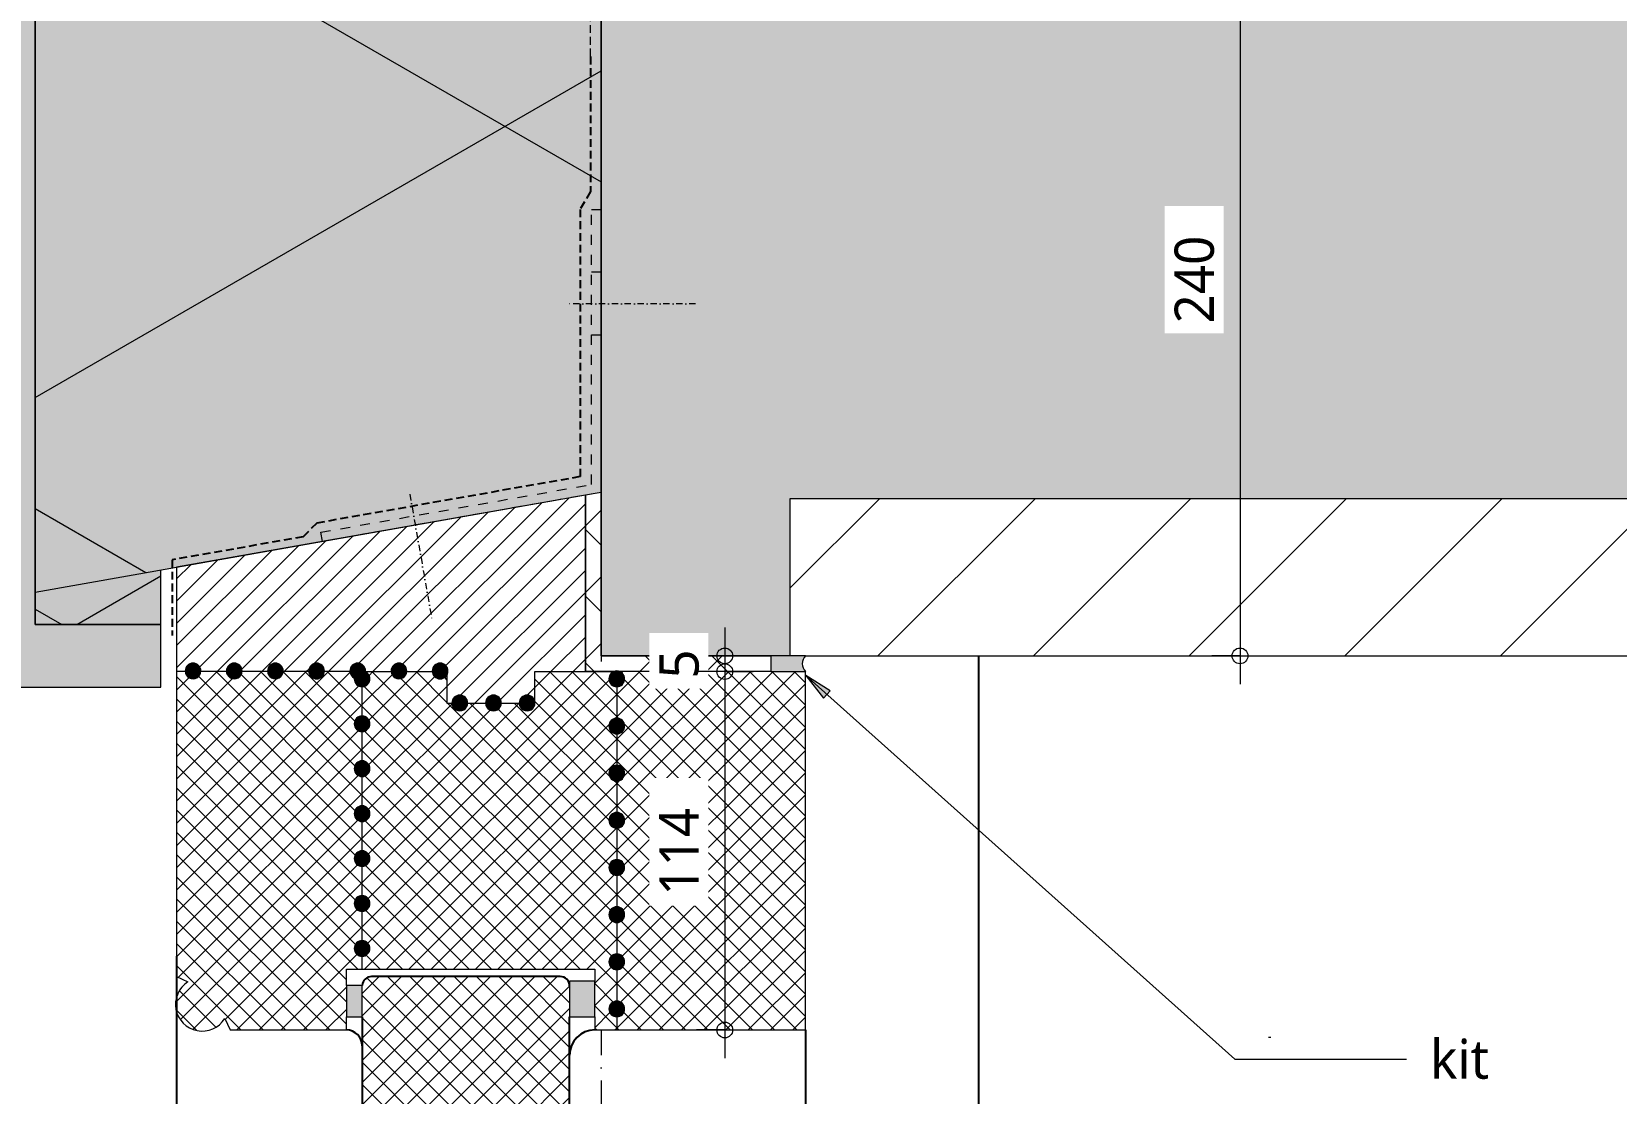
# Model space of a CAD drawing. Header units: millimetres. Extents: x -435 to 27166, y -19117 to 26500.
# Drawn here: x 7228 to 7732, y -7838 to -7500 of the extents above; entities that cross this region are included whole.
import ezdxf

# ---------------------------------------------------------------- set-up
doc = ezdxf.new("R2010")
doc.units = ezdxf.units.MM
for name, pattern in [('Dash', [6.35, 3.175, -3.175]), ('MV_hidden', [3.75, 2.5, -1.25]), ('MV_stramien', [16, 8, -4, 0, -4]), ('Streep-stip _ detail', [4, 2, -1, 0, -1])]:
    doc.linetypes.add(name, pattern=pattern)
for name, color, linetype, lineweight in [('A-ANNO-DIMS', 211, 'Continuous', 13), ('A-ANNO-DIMS-5', 211, 'Continuous', 13), ('A-DETL', 90, 'Continuous', 13), ('A-DETL-GENF', 92, 'Continuous', 18), ('G-ANNO-TEXT', 231, 'Continuous', 13)]:
    doc.layers.add(name, color=color, linetype=linetype, lineweight=lineweight)
doc.styles.add('Segoe UI_3', font='segoeui.ttf', dxfattribs={"height": 12.5})
doc.dimstyles.new('2_5_mm_5', dxfattribs={"dimscale": 304.8, "dimtxt": 13.092049, "dimasz": 0.016404, "dimexe": 0.029528, "dimexo": 0.0625, "dimgap": 0.014764, "dimtad": 1, "dimdec": 0, "dimzin": 0, "dimdsep": 46, "dimtxsty": 'Segoe UI_3', "dimblk1": 'DOTBLANK', "dimblk2": 'DOTBLANK', "dimsah": 1, "dimcen": 0.09, "dimdle": 0.029528, "dimazin": 0, "dimtfac": 1, "dimtdec": 4, "dimtix": 1, "dimtmove": 0, "dimatfit": 3, "dimfxl": 0.029528, "dimfxlon": 1, "dimtvp": 1, "dimtfill": 1, "dimtolj": 1, "dimtzin": 0, "dimarcsym": 2})
pattern_1 = [(45, (0, 0), (-3.535534, 3.535534), []), (135, (0, 0), (-3.535534, -3.535534), [])]

# ---------------------------------------------------------------- blocks, each defined once
blk = doc.blocks.new('42 isolatie - Type 1-3768978-Details Appartement')
at = {"layer": 'A-DETL-GENF'}
blk.add_hatch(color=256, dxfattribs=at).paths.add_polyline_path([(0.28, -0.8), (0.28, -40.8), (17.64, -40.8), (10.58, -0.8), (0.28, -0.8)])
at = {"layer": 'A-DETL-GENF', "lineweight": 13}
h = blk.add_hatch(dxfattribs=at)
h.set_pattern_fill('FP_162', color=256, style=0, pattern_type=2)
h.set_pattern_definition([(300, (0, 0), (-34.64, -20), []), (240, (0, 0), (-34.64, 20), [])])
h.paths.add_polyline_path([(0.28, -0.8), (0.28, -40.8), (17.64, -40.8), (10.58, -0.8), (0.28, -0.8)])
at = {"layer": 'A-DETL-GENF'}
for p, q in [((10.58, -0.8), (0.28, -0.8)), ((0.28, -0.8), (0.28, -40.8)), ((10.58, -0.8), (0.28, -0.8)), ((0.28, -40.8), (17.64, -40.8)), ((0.28, -40.8), (17.64, -40.8))]:
    blk.add_line(p, q, dxfattribs=at)
blk = doc.blocks.new('42 isolatie - Type 1-3768602-Details Appartement')
at = {"layer": 'A-DETL-GENF'}
blk.add_hatch(color=256, dxfattribs=at).paths.add_polyline_path([(-31.46, 180.8), (0.28, 0.8), (566.23, 0.8), (566.23, 180.8), (-9.12, 180.8)])
at = {"layer": 'A-DETL-GENF', "lineweight": 13}
h = blk.add_hatch(dxfattribs=at)
h.set_pattern_fill('FP_43', color=256, style=0, pattern_type=2)
h.set_pattern_definition([(60, (-2126.39, 181.76), (-155.885, 90), []), (120, (-2126.39, 181.76), (-155.885, -90), [])])
h.paths.add_polyline_path([(-31.46, 180.8), (0.28, 0.8), (566.23, 0.8), (566.23, 180.8), (-9.12, 180.8)])
at = {"layer": 'A-DETL-GENF'}
for p, q in [((566.23, 180.8), (-31.46, 180.8)), ((-31.46, 180.8), (-23.53, 135.8)), ((-31.46, 180.8), (-23.53, 135.8)), ((-23.53, 135.8), (-0.6, 5.8)), ((-0.6, 5.8), (0.28, 0.8)), ((-0.6, 5.8), (0.28, 0.8)), ((0.28, 0.8), (188.23, 0.8))]:
    blk.add_line(p, q, dxfattribs=at)
blk = doc.blocks.new('30_L-anker schuin - 90x90-4466865-Details Appartement')
at = {"layer": 'A-DETL-GENF', "linetype": 'Streep-stip _ detail', "lineweight": 13}
for p, q in [((60.82, 0.57), (53.88, 39.96)), ((-30, -60), (10, -60))]:
    blk.add_line(p, q, dxfattribs=at)
at = {"layer": 'A-DETL-GENF', "linetype": 'Dash'}
for p, q in [((0, 0), (88.63, 15.63)), ((88.63, 15.63), (89.15, 12.67)), ((89.15, 12.67), (3, -2.52)), ((0, -90), (0, 0)), ((3, -2.52), (3, -90)), ((3, -90), (0, -90))]:
    blk.add_line(p, q, dxfattribs=at)
at = {"layer": 'A-DETL-GENF'}
for p, q in [((0, -50), (3, -50)), ((0, -70), (3, -70))]:
    blk.add_line(p, q, dxfattribs=at)
blk = doc.blocks.new('Repeating Detail - 00 g lijmbolletje s e-V140-Details Appartement')
at = {"layer": 'A-DETL-GENF'}
for points in [[(-78.58, 2.5), (-79.22, 2.41), (-79.83, 2.17), (-80.45, 1.63), (-80.74, 1.25), (-80.99, 0.65), (-81.08, 0), (-80.99, -0.65), (-80.74, -1.25), (-80.34, -1.77), (-79.83, -2.17), (-79.22, -2.41), (-78.58, -2.5), (-77.93, -2.41), (-77.33, -2.17), (-76.81, -1.77), (-76.41, -1.25), (-76.16, -0.65), (-76.08, 0), (-76.16, 0.65), (-76.41, 1.25), (-76.81, 1.77), (-77.33, 2.17), (-77.93, 2.41)], [(-65.48, 2.5), (-66.13, 2.41), (-66.73, 2.17), (-67.35, 1.63), (-67.65, 1.25), (-67.89, 0.65), (-67.98, 0), (-67.89, -0.65), (-67.65, -1.25), (-67.25, -1.77), (-66.73, -2.17), (-66.13, -2.41), (-65.48, -2.5), (-64.83, -2.41), (-64.23, -2.17), (-63.71, -1.77), (-63.31, -1.25), (-63.07, -0.65), (-62.98, 0), (-63.07, 0.65), (-63.31, 1.25), (-63.71, 1.77), (-64.23, 2.17), (-64.83, 2.41)], [(-51.3, 2.23), (-51.35, 1.85), (-51.6, 1.25), (-52, 0.73), (-52.51, 0.33), (-53.12, 0.09), (-53.76, 0), (-54.41, 0.09), (-54.86, 0.21), (-54.88, 0), (-54.8, -0.65), (-54.55, -1.25), (-54.15, -1.77), (-53.63, -2.17), (-53.03, -2.41), (-52.38, -2.5), (-51.74, -2.41), (-51.13, -2.17), (-50.62, -1.77), (-50.22, -1.25), (-49.97, -0.65), (-49.88, 0), (-49.97, 0.65), (-50.22, 1.25), (-50.62, 1.77), (-51.26, 2.22)], [(-39.29, 2.5), (-39.94, 2.41), (-40.54, 2.17), (-41.16, 1.63), (-41.45, 1.25), (-41.7, 0.65), (-41.79, 0), (-41.7, -0.65), (-41.45, -1.25), (-41.06, -1.77), (-40.54, -2.17), (-39.94, -2.41), (-39.29, -2.5), (-38.64, -2.41), (-38.04, -2.17), (-37.52, -1.77), (-37.12, -1.25), (-36.87, -0.65), (-36.79, 0), (-36.87, 0.65), (-37.12, 1.25), (-37.52, 1.77), (-38.13, 2.2), (-38.64, 2.41)], [(-26.19, 2.5), (-26.84, 2.41), (-27.44, 2.17), (-27.96, 1.77), (-28.36, 1.25), (-28.61, 0.65), (-28.69, 0), (-28.61, -0.65), (-28.36, -1.25), (-27.96, -1.77), (-27.44, -2.17), (-26.84, -2.41), (-26.19, -2.5), (-25.54, -2.41), (-24.94, -2.17), (-24.42, -1.77), (-24.03, -1.25), (-23.78, -0.65), (-23.69, 0), (-23.78, 0.65), (-24.03, 1.25), (-24.42, 1.77), (-24.94, 2.17), (-25.54, 2.41)], [(-13.1, 2.5), (-13.74, 2.41), (-14.35, 2.17), (-14.86, 1.77), (-15.26, 1.25), (-15.51, 0.65), (-15.6, 0), (-15.51, -0.65), (-15.26, -1.25), (-14.86, -1.77), (-14.35, -2.17), (-13.74, -2.41), (-13.1, -2.5), (-12.45, -2.41), (-11.85, -2.17), (-11.33, -1.77), (-10.93, -1.25), (-10.68, -0.65), (-10.6, 0), (-10.68, 0.65), (-10.93, 1.25), (-11.33, 1.77), (-11.85, 2.17), (-12.45, 2.41)], [(0, 2.5), (-0.65, 2.41), (-1.25, 2.17), (-1.77, 1.77), (-2.17, 1.25), (-2.41, 0.65), (-2.5, 0), (-2.41, -0.65), (-2.17, -1.25), (-1.77, -1.77), (-1.25, -2.17), (-0.65, -2.41), (0, -2.5), (0.65, -2.41), (1.25, -2.17), (1.77, -1.77), (2.17, -1.25), (2.41, -0.65), (2.5, 0), (2.41, 0.65), (2.17, 1.25), (1.77, 1.77), (1.25, 2.17), (0.65, 2.41)]]:
    blk.add_hatch(color=256, dxfattribs=at).paths.add_polyline_path(points)
for centre, start, end in [((-78.58, 0), 0, 180), ((-78.58, 0), 180, 360), ((-65.48, 0), 360, 180), ((-65.48, 0), 180, 360), ((-52.38, 0), 173.8284, 180), ((-52.38, 0), 180, 360), ((-52.38, 0), 0, 64.1271), ((-39.29, 0), 0, 180), ((-39.29, 0), 180, 360), ((-26.19, 0), 360, 180), ((-26.19, 0), 180, 360), ((-13.1, 0), 360, 180), ((-13.1, 0), 180, 360), ((0, 0), 360, 180), ((0, 0), 180, 360)]:
    blk.add_arc(centre, 2.5, start, end, dxfattribs=at)
blk = doc.blocks.new('Repeating Detail - 00 g lijmbolletje s e-V141-Details Appartement')
at = {"layer": 'A-DETL-GENF'}
for points in [[(-88.25, 0), (-88.16, -0.65), (-87.92, -1.25), (-87.52, -1.77), (-87, -2.17), (-86.4, -2.41), (-85.75, -2.5), (-85.1, -2.41), (-84.5, -2.17), (-83.98, -1.77), (-83.59, -1.25), (-83.34, -0.65), (-83.25, 0), (-83.34, 0.65), (-83.59, 1.25), (-83.98, 1.77), (-84.5, 2.17), (-85.1, 2.41), (-85.75, 2.5), (-86.4, 2.41), (-87, 2.17), (-87.52, 1.77), (-87.92, 1.25), (-88.16, 0.65)], [(-73.96, 0), (-73.87, -0.65), (-73.62, -1.25), (-73.23, -1.77), (-72.71, -2.17), (-72.11, -2.41), (-71.46, -2.5), (-70.81, -2.41), (-70.21, -2.17), (-69.69, -1.77), (-69.29, -1.25), (-69.04, -0.65), (-68.96, 0), (-69.04, 0.65), (-69.29, 1.25), (-69.69, 1.77), (-70.21, 2.17), (-70.81, 2.41), (-71.46, 2.5), (-72.11, 2.41), (-72.71, 2.17), (-73.23, 1.77), (-73.62, 1.25), (-73.87, 0.65)], [(-59.67, 0), (-59.58, -0.65), (-59.33, -1.25), (-58.93, -1.77), (-58.42, -2.17), (-57.81, -2.41), (-57.17, -2.5), (-56.52, -2.41), (-55.92, -2.17), (-55.4, -1.77), (-55, -1.25), (-54.75, -0.65), (-54.67, 0), (-54.75, 0.65), (-55, 1.25), (-55.4, 1.77), (-55.92, 2.17), (-56.52, 2.41), (-57.17, 2.5), (-57.81, 2.41), (-58.42, 2.17), (-58.93, 1.77), (-59.33, 1.25), (-59.58, 0.65)], [(-45.38, 0), (-45.29, -0.65), (-45.04, -1.25), (-44.64, -1.77), (-44.13, -2.17), (-43.52, -2.41), (-42.88, -2.5), (-42.23, -2.41), (-41.63, -2.17), (-41.11, -1.77), (-40.71, -1.25), (-40.46, -0.65), (-40.38, 0), (-40.46, 0.65), (-40.71, 1.25), (-41.11, 1.77), (-41.63, 2.17), (-42.23, 2.41), (-42.88, 2.5), (-43.52, 2.41), (-44.13, 2.17), (-44.64, 1.77), (-45.04, 1.25), (-45.29, 0.65)], [(-31.08, 0), (-31, -0.65), (-30.75, -1.25), (-30.35, -1.77), (-29.83, -2.17), (-29.23, -2.41), (-28.58, -2.5), (-27.94, -2.41), (-27.33, -2.17), (-26.82, -1.77), (-26.42, -1.25), (-26.17, -0.65), (-26.08, 0), (-26.17, 0.65), (-26.42, 1.25), (-26.82, 1.77), (-27.33, 2.17), (-27.94, 2.41), (-28.58, 2.5), (-29.23, 2.41), (-29.83, 2.17), (-30.35, 1.77), (-30.75, 1.25), (-31, 0.65)], [(-16.79, 0), (-16.71, -0.65), (-16.46, -1.25), (-16.06, -1.77), (-15.54, -2.17), (-14.94, -2.41), (-14.29, -2.5), (-13.64, -2.41), (-13.04, -2.17), (-12.52, -1.77), (-12.13, -1.25), (-11.88, -0.65), (-11.79, 0), (-11.88, 0.65), (-12.13, 1.25), (-12.52, 1.77), (-13.04, 2.17), (-13.64, 2.41), (-14.29, 2.5), (-14.94, 2.41), (-15.54, 2.17), (-16.06, 1.77), (-16.46, 1.25), (-16.71, 0.65)], [(-2.5, 0), (-2.41, -0.65), (-2.17, -1.25), (-1.77, -1.77), (-1.25, -2.17), (-0.65, -2.41), (0, -2.5), (0.65, -2.41), (1.25, -2.17), (1.77, -1.77), (2.17, -1.25), (2.41, -0.65), (2.5, 0), (2.41, 0.65), (2.17, 1.25), (1.77, 1.77), (1.25, 2.17), (0.65, 2.41), (0, 2.5), (-0.65, 2.41), (-1.25, 2.17), (-1.77, 1.77), (-2.17, 1.25), (-2.41, 0.65)]]:
    blk.add_hatch(color=256, dxfattribs=at).paths.add_polyline_path(points)
for centre, start, end in [((-85.75, 0), 0, 180), ((-85.75, 0), 180, 360), ((-71.46, 0), 0, 180), ((-71.46, 0), 180, 360), ((-57.17, 0), 0, 180), ((-57.17, 0), 180, 360), ((-42.88, 0), 0, 180), ((-42.88, 0), 180, 360), ((-28.58, 0), 360, 180), ((-28.58, 0), 180, 360), ((-14.29, 0), 360, 180), ((-14.29, 0), 180, 360), ((0, 0), 360, 180), ((0, 0), 180, 360)]:
    blk.add_arc(centre, 2.5, start, end, dxfattribs=at)
blk = doc.blocks.new('Repeating Detail - 00 g lijmbolletje s e-V142-Details Appartement')
at = {"layer": 'A-DETL-GENF'}
for points in [[(-107.5, 0), (-107.41, -0.65), (-107.17, -1.25), (-106.77, -1.77), (-106.25, -2.17), (-105.65, -2.41), (-105, -2.5), (-104.35, -2.41), (-103.75, -2.17), (-103.23, -1.77), (-102.83, -1.25), (-102.59, -0.65), (-102.5, 0), (-102.59, 0.65), (-102.83, 1.25), (-103.23, 1.77), (-103.75, 2.17), (-104.35, 2.41), (-105, 2.5), (-105.65, 2.41), (-106.25, 2.17), (-106.77, 1.77), (-107.17, 1.25), (-107.41, 0.65)], [(-92.5, 0), (-92.41, -0.65), (-92.17, -1.25), (-91.77, -1.77), (-91.25, -2.17), (-90.65, -2.41), (-90, -2.5), (-89.35, -2.41), (-88.75, -2.17), (-88.23, -1.77), (-87.83, -1.25), (-87.59, -0.65), (-87.5, 0), (-87.59, 0.65), (-87.83, 1.25), (-88.23, 1.77), (-88.75, 2.17), (-89.35, 2.41), (-90, 2.5), (-90.65, 2.41), (-91.25, 2.17), (-91.77, 1.77), (-92.17, 1.25), (-92.41, 0.65)], [(-77.5, 0), (-77.41, -0.65), (-77.17, -1.25), (-76.77, -1.77), (-76.25, -2.17), (-75.65, -2.41), (-75, -2.5), (-74.35, -2.41), (-73.75, -2.17), (-73.23, -1.77), (-72.83, -1.25), (-72.59, -0.65), (-72.5, 0), (-72.59, 0.65), (-72.83, 1.25), (-73.23, 1.77), (-73.75, 2.17), (-74.35, 2.41), (-75, 2.5), (-75.65, 2.41), (-76.25, 2.17), (-76.77, 1.77), (-77.17, 1.25), (-77.41, 0.65)], [(-62.5, 0), (-62.41, -0.65), (-62.17, -1.25), (-61.77, -1.77), (-61.25, -2.17), (-60.65, -2.41), (-60, -2.5), (-59.35, -2.41), (-58.75, -2.17), (-58.23, -1.77), (-57.83, -1.25), (-57.59, -0.65), (-57.5, 0), (-57.59, 0.65), (-57.83, 1.25), (-58.23, 1.77), (-58.75, 2.17), (-59.35, 2.41), (-60, 2.5), (-60.65, 2.41), (-61.25, 2.17), (-61.77, 1.77), (-62.17, 1.25), (-62.41, 0.65)], [(-47.5, 0), (-47.41, -0.65), (-47.17, -1.25), (-46.77, -1.77), (-46.25, -2.17), (-45.65, -2.41), (-45, -2.5), (-44.35, -2.41), (-43.75, -2.17), (-43.23, -1.77), (-42.83, -1.25), (-42.59, -0.65), (-42.5, 0), (-42.59, 0.65), (-42.83, 1.25), (-43.23, 1.77), (-43.75, 2.17), (-44.35, 2.41), (-45, 2.5), (-45.65, 2.41), (-46.25, 2.17), (-46.77, 1.77), (-47.17, 1.25), (-47.41, 0.65)], [(-32.5, 0), (-32.41, -0.65), (-32.17, -1.25), (-31.77, -1.77), (-31.25, -2.17), (-30.65, -2.41), (-30, -2.5), (-29.35, -2.41), (-28.75, -2.17), (-28.23, -1.77), (-27.83, -1.25), (-27.59, -0.65), (-27.5, 0), (-27.59, 0.65), (-27.83, 1.25), (-28.23, 1.77), (-28.75, 2.17), (-29.35, 2.41), (-30, 2.5), (-30.65, 2.41), (-31.25, 2.17), (-31.77, 1.77), (-32.17, 1.25), (-32.41, 0.65)], [(-17.5, 0), (-17.41, -0.65), (-17.17, -1.25), (-16.77, -1.77), (-16.25, -2.17), (-15.65, -2.41), (-15, -2.5), (-14.35, -2.41), (-13.75, -2.17), (-13.23, -1.77), (-12.83, -1.25), (-12.59, -0.65), (-12.5, 0), (-12.59, 0.65), (-12.83, 1.25), (-13.23, 1.77), (-13.75, 2.17), (-14.35, 2.41), (-15, 2.5), (-15.65, 2.41), (-16.25, 2.17), (-16.77, 1.77), (-17.17, 1.25), (-17.41, 0.65)], [(-2.5, 0), (-2.41, -0.65), (-2.17, -1.25), (-1.77, -1.77), (-1.25, -2.17), (-0.65, -2.41), (0, -2.5), (0.65, -2.41), (1.25, -2.17), (1.77, -1.77), (2.17, -1.25), (2.41, -0.65), (2.5, 0), (2.41, 0.65), (2.17, 1.25), (1.77, 1.77), (1.25, 2.17), (0.65, 2.41), (0, 2.5), (-0.65, 2.41), (-1.25, 2.17), (-1.77, 1.77), (-2.17, 1.25), (-2.41, 0.65)]]:
    blk.add_hatch(color=256, dxfattribs=at).paths.add_polyline_path(points)
for centre, start, end in [((-105, 0), 0, 180), ((-105, 0), 180, 360), ((-90, 0), 0, 180), ((-90, 0), 180, 360), ((-75, 0), 0, 180), ((-75, 0), 180, 360), ((-60, 0), 0, 180), ((-60, 0), 180, 360), ((-45, 0), 0, 180), ((-45, 0), 180, 360), ((-30, 0), 360, 180), ((-30, 0), 180, 360), ((-15, 0), 360, 180), ((-15, 0), 180, 360), ((0, 0), 360, 180), ((0, 0), 180, 360)]:
    blk.add_arc(centre, 2.5, start, end, dxfattribs=at)
blk = doc.blocks.new('Repeating Detail - 00 g lijmbolletje s e-V143-Details Appartement')
at = {"layer": 'A-DETL-GENF'}
for points in [[(-21.42, 2.5), (-22.07, 2.41), (-22.67, 2.17), (-23.19, 1.77), (-23.59, 1.25), (-23.84, 0.65), (-23.92, 0), (-23.84, -0.65), (-23.59, -1.25), (-23.19, -1.77), (-22.67, -2.17), (-22.07, -2.41), (-21.42, -2.5), (-20.78, -2.41), (-20.17, -2.17), (-19.66, -1.77), (-19.26, -1.25), (-19.01, -0.65), (-18.92, 0), (-19.01, 0.65), (-19.26, 1.25), (-19.66, 1.77), (-20.17, 2.17), (-20.78, 2.41)], [(-10.71, 2.5), (-11.36, 2.41), (-11.96, 2.17), (-12.59, 1.62), (-12.88, 1.25), (-13.13, 0.65), (-13.21, 0), (-13.13, -0.65), (-12.88, -1.25), (-12.48, -1.77), (-11.96, -2.17), (-11.36, -2.41), (-10.71, -2.5), (-10.06, -2.41), (-9.46, -2.17), (-8.94, -1.77), (-8.55, -1.25), (-8.3, -0.65), (-8.21, 0), (-8.3, 0.65), (-8.55, 1.25), (-8.94, 1.77), (-9.46, 2.17), (-10.06, 2.41)], [(0, 2.5), (-0.65, 2.41), (-1.25, 2.17), (-1.77, 1.77), (-2.17, 1.25), (-2.41, 0.65), (-2.5, 0), (-2.41, -0.65), (-2.17, -1.25), (-1.77, -1.77), (-1.25, -2.17), (-0.65, -2.41), (0, -2.5), (0.65, -2.41), (1.25, -2.17), (1.77, -1.77), (2.17, -1.25), (2.41, -0.65), (2.5, 0), (2.41, 0.65), (2.17, 1.25), (1.77, 1.77), (1.25, 2.17), (0.65, 2.41)]]:
    blk.add_hatch(color=256, dxfattribs=at).paths.add_polyline_path(points)
for centre, start, end in [((-21.42, 0), 360, 180), ((-21.42, 0), 180, 360), ((-10.71, 0), 360, 180), ((-10.71, 0), 180, 360), ((0, 0), 360, 180), ((0, 0), 180, 360)]:
    blk.add_arc(centre, 2.5, start, end, dxfattribs=at)
blk = doc.blocks.new('DIMBLOCK555-Details Appartement')
at = {"layer": 'A-ANNO-DIMS-5'}
for p, q in [((7612.2, -7458.72), (7603.2, -7458.72)), ((7612.2, -7458.72), (7612.2, -7707.72)), ((7612.2, -7458.72), (7621.2, -7458.72)), ((7612.2, -7698.72), (7603.2, -7698.72)), ((7612.2, -7698.72), (7621.2, -7698.72))]:
    blk.add_line(p, q, dxfattribs=at)
for centre in [(7612.2, -7458.72), (7612.2, -7698.72)]:
    blk.add_circle(centre, 2.5, dxfattribs=at)
at = {"layer": 'A-ANNO-DIMS-5', "color": 0, "insert": (7591.39, -7593), "char_height": 12.5, "width": 34.2774, "attachment_point": 1, "rotation": 90, "line_spacing_factor": 1.142579, "style": 'Segoe UI_3', "bg_fill": 3, "box_fill_scale": 1.25, "bg_fill_color": 9, "bg_fill_true_color": 13158600, "bg_fill_transparency": 0}
blk.add_mtext('240', dxfattribs=at)
blk = doc.blocks.new('_DotBlank')
at = {"color": 0, "linetype": 'ByBlock', "lineweight": -2}
blk.add_line((-0.5, 0), (-1, 0), dxfattribs=at)
blk.add_circle((0, 0), 0.5, dxfattribs=at)
blk = doc.blocks.new('DIMBLOCK557-Details Appartement')
at = {"layer": 'A-ANNO-DIMS-5'}
for p, q in [((7448.33, -7689.72), (7448.33, -7703.72)), ((7448.33, -7698.72), (7439.33, -7698.72)), ((7448.33, -7698.72), (7457.33, -7698.72)), ((7448.33, -7703.72), (7439.33, -7703.72)), ((7448.33, -7703.72), (7457.33, -7703.72))]:
    blk.add_line(p, q, dxfattribs=at)
for centre in [(7448.33, -7698.72), (7448.33, -7703.72)]:
    blk.add_circle(centre, 2.5, dxfattribs=at)
at = {"layer": 'A-ANNO-DIMS-5', "color": 0, "insert": (7427.52, -7705.98), "char_height": 12.5, "width": 11.4258, "attachment_point": 1, "rotation": 90, "line_spacing_factor": 1.142579, "style": 'Segoe UI_3', "bg_fill": 3, "box_fill_scale": 1.25, "bg_fill_color": 9, "bg_fill_true_color": 13158600, "bg_fill_transparency": 0}
blk.add_mtext('5', dxfattribs=at)
blk = doc.blocks.new('DIMBLOCK558-Details Appartement')
at = {"layer": 'A-ANNO-DIMS-5'}
for p, q in [((7448.33, -7703.72), (7439.33, -7703.72)), ((7448.33, -7703.72), (7448.33, -7826.72)), ((7448.33, -7703.72), (7457.33, -7703.72)), ((7448.33, -7817.72), (7439.33, -7817.72)), ((7448.33, -7817.72), (7457.33, -7817.72))]:
    blk.add_line(p, q, dxfattribs=at)
for centre in [(7448.33, -7703.72), (7448.33, -7817.72)]:
    blk.add_circle(centre, 2.5, dxfattribs=at)
at = {"layer": 'A-ANNO-DIMS-5', "color": 0, "insert": (7427.52, -7775), "char_height": 12.5, "width": 34.2774, "attachment_point": 1, "rotation": 90, "line_spacing_factor": 1.142579, "style": 'Segoe UI_3', "bg_fill": 3, "box_fill_scale": 1.25, "bg_fill_color": 9, "bg_fill_true_color": 13158600, "bg_fill_transparency": 0}
blk.add_mtext('114', dxfattribs=at)

msp = doc.modelspace()

# ---------------------------------------------------------------- hatches: boundary and pattern name
at = {"layer": 'A-DETL-GENF', "lineweight": 13}
h = msp.add_hatch(dxfattribs=at)
h.set_pattern_fill('FP_17', color=254, style=0, pattern_type=2)
h.set_pattern_definition([(0, (0, 0), (20.32, 5.08), [1.676, -13.564, 1.676, -13.564, -81.28]), (0, (0, 0), (20.32, 5.08), [-30.48, 1.676, -28.804, 1.676, -13.564, -35.56]), (0, (0, 0), (20.32, 5.08), [-76.2, 1.676, -8.484, 1.676, -23.724]), (120, (7.62, 2.54), (-14.559409, 15.0576362), [1.676, -13.564, 1.676, -13.564, -81.28]), (120, (7.62, 2.54), (-14.559409, 15.0576362), [-30.48, 1.676, -28.804, 1.676, -13.564, -35.56]), (120, (7.62, 2.54), (-14.559409, 15.0576362), [-76.2, 1.676, -8.484, 1.676, -23.724]), (240, (10.16, 12.7), (-5.760591, -20.1376362), [1.676, -13.564, 1.676, -13.564, -81.28]), (240, (10.16, 12.7), (-5.760591, -20.1376362), [-30.48, 1.676, -28.804, 1.676, -13.564, -35.56]), (240, (10.16, 12.7), (-5.760591, -20.1376362), [-76.2, 1.676, -8.484, 1.676, -23.724])])
h.paths.add_polyline_path([(7208.99, -7708.72), (7268.99, -7708.72), (7268.99, -7688.72), (7228.99, -7688.72), (7228.99, -7031.72), (7208.99, -7031.72), (7208.99, -7656.07)])
at = {"layer": 'A-DETL-GENF'}
for color, points in [(9, [(7408.99, -7698.72), (7468.99, -7698.72), (7468.99, -7648.72), (8218.99, -7648.72), (8218.99, -7458.72), (7408.99, -7458.72), (7408.99, -7656.07)]), (1, [(7462.99, -7703.72), (7473.99, -7703.72), (7473.45, -7702.98), (7473.11, -7702.13), (7473, -7701.22), (7473.11, -7700.31), (7473.45, -7699.46), (7473.99, -7698.72), (7462.99, -7698.72)]), (7, [(7332.99, -7813.53), (7332.99, -7803.53), (7327.99, -7803.53), (7327.99, -7813.53)]), (7, [(7406.99, -7813.53), (7406.99, -7802.18), (7398.99, -7802.18), (7398.99, -7813.53)])]:
    msp.add_hatch(color=color, dxfattribs=at).paths.add_polyline_path(points)
at = {"layer": 'A-DETL-GENF', "lineweight": 13}
h = msp.add_hatch(dxfattribs=at)
h.set_pattern_fill('FP_33', color=250, style=0, pattern_type=2)
h.set_pattern_definition([(45, (0, 0), (-3.535534, 3.535534), [])])
h.paths.add_polyline_path([(7372.27, -7713.72), (7372.36, -7713.07), (7372.61, -7712.47), (7373, -7711.95), (7373.52, -7711.55), (7374.12, -7711.31), (7374.77, -7711.22), (7375.42, -7711.31), (7376.02, -7711.55), (7376.65, -7712.1), (7376.94, -7712.47), (7377.19, -7713.07), (7377.27, -7713.72), (7382.98, -7713.72), (7383.07, -7713.07), (7383.32, -7712.47), (7383.72, -7711.95), (7384.23, -7711.55), (7384.84, -7711.31), (7385.48, -7711.22), (7386.13, -7711.31), (7386.73, -7711.55), (7387.25, -7711.95), (7387.65, -7712.47), (7387.9, -7713.07), (7387.98, -7713.72), (7387.98, -7703.72), (7403.99, -7703.72), (7403.99, -7647.6), (7273.99, -7670.52), (7273.99, -7703.72), (7276.75, -7703.72), (7276.73, -7703.53), (7276.81, -7702.89), (7277.06, -7702.28), (7277.62, -7701.64), (7277.98, -7701.37), (7278.58, -7701.12), (7279.23, -7701.03), (7279.87, -7701.12), (7280.48, -7701.37), (7281, -7701.77), (7281.39, -7702.28), (7281.64, -7702.89), (7281.73, -7703.72), (7289.85, -7703.72), (7289.82, -7703.53), (7289.91, -7702.89), (7290.16, -7702.28), (7290.56, -7701.77), (7291.07, -7701.37), (7291.68, -7701.12), (7292.32, -7701.03), (7292.97, -7701.12), (7293.57, -7701.37), (7294.09, -7701.77), (7294.49, -7702.28), (7294.74, -7702.89), (7294.82, -7703.72), (7302.94, -7703.72), (7302.92, -7703.53), (7303, -7702.89), (7303.25, -7702.28), (7303.65, -7701.77), (7304.17, -7701.37), (7304.77, -7701.12), (7305.42, -7701.03), (7306.07, -7701.12), (7306.67, -7701.37), (7307.19, -7701.77), (7307.58, -7702.28), (7307.83, -7702.89), (7307.92, -7703.72), (7316.04, -7703.72), (7316.02, -7703.53), (7316.1, -7702.89), (7316.35, -7702.28), (7316.75, -7701.77), (7317.35, -7701.33), (7317.87, -7701.12), (7318.52, -7701.03), (7319.16, -7701.12), (7319.77, -7701.37), (7320.28, -7701.77), (7320.68, -7702.28), (7320.93, -7702.89), (7321.02, -7703.72), (7329.14, -7703.72), (7329.11, -7703.53), (7329.2, -7702.89), (7329.45, -7702.28), (7329.84, -7701.77), (7330.36, -7701.37), (7330.96, -7701.12), (7331.61, -7701.03), (7332.26, -7701.12), (7332.99, -7701.47), (7333.38, -7701.77), (7333.78, -7702.28), (7334.03, -7702.89), (7334.11, -7703.72), (7342.23, -7703.72), (7342.21, -7703.53), (7342.29, -7702.89), (7342.54, -7702.28), (7342.94, -7701.77), (7343.46, -7701.37), (7344.06, -7701.12), (7344.71, -7701.03), (7345.35, -7701.12), (7345.96, -7701.37), (7346.48, -7701.77), (7346.87, -7702.28), (7347.12, -7702.89), (7347.21, -7703.72), (7355.33, -7703.72), (7355.3, -7703.53), (7355.39, -7702.89), (7355.64, -7702.28), (7356.04, -7701.77), (7356.55, -7701.37), (7357.16, -7701.12), (7357.8, -7701.03), (7358.45, -7701.12), (7359.05, -7701.37), (7359.57, -7701.77), (7359.97, -7702.28), (7360.22, -7702.89), (7360.28, -7703.72), (7360.22, -7704.18), (7359.98, -7704.78), (7359.98, -7713.72), (7361.56, -7713.72), (7361.65, -7713.07), (7361.89, -7712.47), (7362.29, -7711.95), (7362.81, -7711.55), (7363.41, -7711.31), (7364.06, -7711.22), (7364.71, -7711.31), (7365.31, -7711.55), (7365.83, -7711.95), (7366.22, -7712.47), (7366.47, -7713.07), (7366.56, -7713.72)])
h = msp.add_hatch(dxfattribs=at)
h.set_pattern_fill('FP_21', color=251, style=0, pattern_type=2)
h.set_pattern_definition([(45, (0, 0), (-10.606602, 10.606602), []), (135, (0, 0), (-10.606602, -10.606602), [])])
h.paths.add_polyline_path([(7462.99, -7703.72), (7462.99, -7698.72), (7408.99, -7698.72), (7408.99, -7646.72), (7403.99, -7647.6), (7403.99, -7703.72), (7413.1, -7703.72), (7413.35, -7703.62), (7413.99, -7703.53), (7414.64, -7703.62), (7414.88, -7703.72), (7435.95, -7703.72)])
h = msp.add_hatch(dxfattribs=at)
h.set_pattern_fill('FP_78', color=250, style=0, pattern_type=2)
h.set_pattern_definition([(45, (0, 0), (-24.74874, 24.74874), [])])
h.paths.add_polyline_path([(7468.99, -7698.72), (8218.99, -7698.72), (8218.99, -7648.72), (7468.99, -7648.72), (7468.99, -7656.07)])
h = msp.add_hatch(dxfattribs=at)
h.set_pattern_fill('FP_20', color=250, style=0, pattern_type=2)
h.set_pattern_definition(pattern_1)
h.paths.add_polyline_path([(7281.99, -7818.07), (7284.14, -7817.82), (7286.17, -7817.04), (7287.92, -7815.77), (7289.3, -7814.09), (7290.99, -7817.72), (7327.99, -7817.72), (7327.99, -7798.36), (7332.99, -7798.36), (7332.99, -7794.28), (7332.35, -7794.2), (7331.74, -7793.95), (7331.22, -7793.55), (7330.83, -7793.03), (7330.58, -7792.43), (7330.49, -7791.78), (7330.58, -7791.14), (7330.83, -7790.53), (7331.22, -7790.02), (7331.74, -7789.62), (7332.35, -7789.37), (7332.99, -7789.28), (7332.99, -7779.99), (7332.35, -7779.91), (7331.74, -7779.66), (7331.22, -7779.26), (7330.83, -7778.74), (7330.58, -7778.14), (7330.49, -7777.49), (7330.58, -7776.84), (7330.83, -7776.24), (7331.22, -7775.72), (7331.74, -7775.33), (7332.35, -7775.08), (7332.99, -7774.99), (7332.99, -7765.7), (7332.35, -7765.62), (7331.74, -7765.37), (7331.22, -7764.97), (7330.83, -7764.45), (7330.58, -7763.85), (7330.49, -7763.2), (7330.58, -7762.55), (7330.83, -7761.95), (7331.22, -7761.43), (7331.74, -7761.04), (7332.35, -7760.79), (7332.99, -7760.7), (7332.99, -7751.41), (7332.26, -7751.29), (7331.74, -7751.07), (7331.22, -7750.68), (7330.83, -7750.16), (7330.57, -7749.52), (7330.49, -7748.91), (7330.65, -7748.09), (7330.83, -7747.66), (7331.22, -7747.14), (7331.74, -7746.74), (7332.35, -7746.49), (7332.99, -7746.41), (7332.99, -7737.12), (7332.26, -7737), (7331.74, -7736.78), (7331.22, -7736.38), (7330.83, -7735.87), (7330.58, -7735.26), (7330.49, -7734.62), (7330.58, -7733.97), (7330.83, -7733.37), (7331.22, -7732.85), (7331.74, -7732.45), (7332.35, -7732.2), (7332.99, -7732.12), (7332.99, -7722.83), (7332.26, -7722.7), (7331.61, -7722.39), (7331.22, -7722.09), (7330.83, -7721.58), (7330.58, -7720.97), (7330.49, -7720.33), (7330.58, -7719.68), (7330.83, -7719.08), (7331.22, -7718.56), (7331.74, -7718.16), (7332.35, -7717.91), (7332.99, -7717.83), (7332.99, -7708.53), (7332.35, -7708.45), (7331.61, -7708.1), (7331.22, -7707.8), (7330.83, -7707.28), (7330.58, -7706.68), (7330.49, -7706.03), (7330.49, -7705.75), (7330.36, -7705.7), (7329.74, -7705.16), (7329.45, -7704.78), (7329.2, -7704.18), (7329.11, -7703.72), (7320.99, -7703.72), (7320.93, -7704.18), (7320.68, -7704.78), (7320.28, -7705.3), (7319.77, -7705.7), (7319.16, -7705.95), (7318.52, -7706.03), (7317.87, -7705.95), (7317.27, -7705.7), (7316.75, -7705.3), (7316.35, -7704.78), (7316.1, -7704.18), (7316.02, -7703.72), (7307.89, -7703.72), (7307.83, -7704.18), (7307.58, -7704.78), (7307.19, -7705.3), (7306.67, -7705.7), (7306.07, -7705.95), (7305.42, -7706.03), (7304.77, -7705.95), (7304.17, -7705.7), (7303.65, -7705.3), (7303.25, -7704.78), (7303, -7704.18), (7302.92, -7703.72), (7294.8, -7703.72), (7294.74, -7704.18), (7294.49, -7704.78), (7294.09, -7705.3), (7293.57, -7705.7), (7292.97, -7705.95), (7292.32, -7706.03), (7291.68, -7705.95), (7291.07, -7705.7), (7290.56, -7705.3), (7290.16, -7704.78), (7289.91, -7704.18), (7289.82, -7703.72), (7281.7, -7703.72), (7281.64, -7704.18), (7281.39, -7704.78), (7281, -7705.3), (7280.48, -7705.7), (7279.87, -7705.95), (7279.23, -7706.03), (7278.58, -7705.95), (7277.98, -7705.7), (7277.46, -7705.3), (7277.06, -7704.78), (7276.81, -7704.18), (7276.73, -7703.72), (7273.99, -7703.72), (7273.99, -7800.72), (7277.62, -7802.41), (7275.94, -7803.79), (7274.67, -7805.55), (7273.89, -7807.57), (7273.65, -7809.72), (7273.96, -7811.87), (7274.8, -7813.87), (7276.13, -7815.59), (7277.84, -7816.91), (7279.84, -7817.76)])
h = msp.add_hatch(dxfattribs=at)
h.set_pattern_fill('FP_20', color=250, style=0, pattern_type=2)
h.set_pattern_definition(pattern_1)
h.paths.add_polyline_path([(7412.74, -7817.72), (7413.99, -7817.72), (7413.99, -7813.53), (7413.35, -7813.45), (7412.74, -7813.2), (7412.2, -7812.78), (7411.83, -7812.28), (7411.58, -7811.68), (7411.51, -7810.87), (7411.58, -7810.39), (7411.83, -7809.78), (7412.22, -7809.27), (7412.74, -7808.87), (7413.35, -7808.62), (7413.99, -7808.53), (7413.99, -7798.53), (7413.35, -7798.45), (7412.74, -7798.2), (7412.22, -7797.8), (7411.83, -7797.28), (7411.58, -7796.68), (7411.49, -7796.03), (7411.58, -7795.39), (7411.83, -7794.78), (7412.22, -7794.27), (7412.74, -7793.87), (7413.35, -7793.62), (7413.99, -7793.53), (7413.99, -7783.53), (7413.35, -7783.45), (7412.74, -7783.2), (7412.22, -7782.8), (7411.83, -7782.28), (7411.58, -7781.68), (7411.49, -7781.03), (7411.58, -7780.39), (7411.83, -7779.78), (7412.22, -7779.27), (7412.74, -7778.87), (7413.35, -7778.62), (7413.99, -7778.53), (7413.99, -7768.53), (7413.35, -7768.45), (7412.74, -7768.2), (7412.22, -7767.8), (7411.83, -7767.28), (7411.58, -7766.68), (7411.49, -7766.03), (7411.58, -7765.39), (7411.83, -7764.78), (7412.22, -7764.27), (7412.74, -7763.87), (7413.35, -7763.62), (7413.99, -7763.53), (7413.99, -7753.53), (7413.35, -7753.45), (7412.74, -7753.2), (7412.22, -7752.8), (7411.83, -7752.28), (7411.58, -7751.68), (7411.49, -7751.03), (7411.58, -7750.39), (7411.83, -7749.78), (7412.22, -7749.27), (7412.74, -7748.87), (7413.35, -7748.62), (7413.99, -7748.53), (7413.99, -7738.53), (7413.35, -7738.45), (7412.74, -7738.2), (7412.22, -7737.8), (7411.83, -7737.28), (7411.56, -7736.57), (7411.49, -7736.03), (7411.58, -7735.39), (7411.83, -7734.78), (7412.22, -7734.27), (7412.74, -7733.87), (7413.35, -7733.62), (7413.99, -7733.53), (7413.99, -7723.53), (7413.35, -7723.45), (7412.74, -7723.2), (7412.22, -7722.8), (7411.83, -7722.28), (7411.58, -7721.68), (7411.49, -7721.03), (7411.58, -7720.39), (7411.83, -7719.78), (7412.22, -7719.27), (7412.88, -7718.81), (7413.35, -7718.62), (7413.99, -7718.53), (7413.99, -7708.53), (7413.35, -7708.45), (7412.74, -7708.2), (7412.22, -7707.8), (7411.83, -7707.28), (7411.58, -7706.68), (7411.49, -7706.03), (7411.58, -7705.39), (7411.83, -7704.78), (7412.22, -7704.27), (7412.74, -7703.87), (7413.1, -7703.72), (7387.98, -7703.72), (7387.98, -7713.72), (7387.9, -7714.37), (7387.65, -7714.97), (7387.25, -7715.49), (7386.73, -7715.88), (7386.13, -7716.13), (7385.48, -7716.22), (7384.84, -7716.13), (7384.23, -7715.88), (7383.72, -7715.49), (7383.32, -7714.97), (7383.07, -7714.37), (7382.98, -7713.72), (7377.27, -7713.72), (7377.19, -7714.37), (7376.94, -7714.97), (7376.54, -7715.49), (7376.02, -7715.88), (7375.42, -7716.13), (7374.77, -7716.22), (7374.12, -7716.13), (7373.52, -7715.88), (7373, -7715.49), (7372.61, -7714.97), (7372.36, -7714.37), (7372.27, -7713.72), (7366.56, -7713.72), (7366.47, -7714.37), (7366.22, -7714.97), (7365.83, -7715.49), (7365.31, -7715.88), (7364.71, -7716.13), (7364.06, -7716.22), (7363.41, -7716.13), (7362.81, -7715.88), (7362.29, -7715.49), (7361.89, -7714.97), (7361.65, -7714.37), (7361.56, -7713.72), (7359.98, -7713.72), (7359.97, -7704.78), (7359.57, -7705.3), (7359.05, -7705.7), (7358.45, -7705.95), (7357.8, -7706.03), (7357.16, -7705.95), (7356.55, -7705.7), (7355.93, -7705.16), (7355.64, -7704.78), (7355.39, -7704.18), (7355.3, -7703.72), (7347.18, -7703.72), (7347.12, -7704.18), (7346.87, -7704.78), (7346.48, -7705.3), (7345.96, -7705.7), (7345.35, -7705.95), (7344.71, -7706.03), (7344.06, -7705.95), (7343.46, -7705.7), (7342.84, -7705.16), (7342.54, -7704.78), (7342.29, -7704.18), (7342.21, -7703.72), (7334.08, -7703.75), (7334.11, -7703.81), (7334.24, -7703.87), (7334.88, -7704.42), (7335.16, -7704.78), (7335.41, -7705.39), (7335.49, -7706.03), (7335.41, -7706.68), (7335.16, -7707.28), (7334.76, -7707.8), (7334.24, -7708.2), (7333.64, -7708.45), (7332.99, -7708.53), (7332.99, -7717.83), (7333.64, -7717.91), (7334.24, -7718.16), (7334.76, -7718.56), (7335.16, -7719.08), (7335.41, -7719.68), (7335.49, -7720.33), (7335.41, -7720.97), (7335.16, -7721.58), (7334.76, -7722.09), (7334.24, -7722.49), (7333.64, -7722.74), (7332.99, -7722.83), (7332.99, -7732.12), (7333.64, -7732.2), (7334.24, -7732.45), (7334.76, -7732.85), (7335.16, -7733.37), (7335.41, -7733.97), (7335.49, -7734.62), (7335.41, -7735.26), (7335.16, -7735.87), (7334.76, -7736.38), (7334.24, -7736.78), (7333.64, -7737.03), (7332.99, -7737.12), (7332.99, -7746.41), (7333.64, -7746.49), (7334.24, -7746.74), (7334.76, -7747.14), (7335.16, -7747.66), (7335.41, -7748.26), (7335.49, -7748.91), (7335.41, -7749.56), (7335.16, -7750.16), (7334.76, -7750.68), (7334.24, -7751.07), (7333.64, -7751.32), (7332.99, -7751.41), (7332.99, -7760.7), (7333.64, -7760.79), (7334.24, -7761.04), (7334.76, -7761.43), (7335.16, -7761.95), (7335.41, -7762.55), (7335.49, -7763.2), (7335.41, -7763.85), (7335.16, -7764.45), (7334.76, -7764.97), (7334.24, -7765.37), (7333.64, -7765.62), (7332.99, -7765.7), (7332.99, -7774.99), (7333.64, -7775.08), (7334.24, -7775.33), (7334.76, -7775.72), (7335.16, -7776.24), (7335.41, -7776.84), (7335.49, -7777.49), (7335.41, -7778.14), (7335.16, -7778.74), (7334.76, -7779.26), (7334.24, -7779.66), (7333.64, -7779.91), (7332.99, -7779.99), (7332.99, -7789.28), (7333.64, -7789.37), (7334.24, -7789.62), (7334.76, -7790.02), (7335.16, -7790.53), (7335.41, -7791.14), (7335.49, -7791.78), (7335.41, -7792.43), (7335.16, -7793.03), (7334.76, -7793.55), (7334.24, -7793.95), (7333.64, -7794.2), (7332.99, -7794.28), (7332.99, -7798.36), (7406.99, -7798.36), (7406.99, -7817.72), (7412.22, -7817.72)])
h = msp.add_hatch(dxfattribs=at)
h.set_pattern_fill('FP_20', color=250, style=0, pattern_type=2)
h.set_pattern_definition(pattern_1)
h.paths.add_polyline_path([(7413.99, -7817.72), (7473.99, -7817.72), (7473.99, -7703.72), (7414.88, -7703.72), (7415.24, -7703.87), (7415.76, -7704.27), (7416.16, -7704.78), (7416.41, -7705.39), (7416.49, -7706.03), (7416.41, -7706.68), (7416.16, -7707.28), (7415.76, -7707.8), (7415.24, -7708.2), (7414.64, -7708.45), (7413.99, -7708.53), (7413.99, -7718.53), (7414.64, -7718.62), (7415.24, -7718.87), (7415.76, -7719.27), (7416.16, -7719.78), (7416.41, -7720.39), (7416.49, -7721.03), (7416.41, -7721.68), (7416.16, -7722.28), (7415.76, -7722.8), (7415.24, -7723.2), (7414.64, -7723.45), (7413.99, -7723.53), (7413.99, -7733.53), (7414.64, -7733.62), (7415.24, -7733.87), (7415.76, -7734.27), (7416.16, -7734.78), (7416.41, -7735.39), (7416.49, -7736.03), (7416.41, -7736.68), (7416.16, -7737.28), (7415.76, -7737.8), (7415.24, -7738.2), (7414.64, -7738.45), (7413.99, -7738.53), (7413.99, -7748.53), (7414.64, -7748.62), (7415.24, -7748.87), (7415.76, -7749.27), (7416.16, -7749.78), (7416.41, -7750.39), (7416.49, -7751.03), (7416.41, -7751.68), (7416.16, -7752.28), (7415.76, -7752.8), (7415.24, -7753.2), (7414.64, -7753.45), (7413.99, -7753.53), (7413.99, -7763.53), (7414.64, -7763.62), (7415.24, -7763.87), (7415.76, -7764.27), (7416.16, -7764.78), (7416.41, -7765.39), (7416.49, -7766.03), (7416.41, -7766.68), (7416.16, -7767.28), (7415.76, -7767.8), (7415.24, -7768.2), (7414.64, -7768.45), (7413.99, -7768.53), (7413.99, -7778.53), (7414.64, -7778.62), (7415.24, -7778.87), (7415.76, -7779.27), (7416.16, -7779.78), (7416.41, -7780.39), (7416.49, -7781.03), (7416.41, -7781.68), (7416.16, -7782.28), (7415.76, -7782.8), (7415.24, -7783.2), (7414.64, -7783.45), (7413.99, -7783.53), (7413.99, -7793.53), (7414.64, -7793.62), (7415.24, -7793.87), (7415.76, -7794.27), (7416.16, -7794.78), (7416.41, -7795.39), (7416.49, -7796.03), (7416.41, -7796.68), (7416.16, -7797.28), (7415.76, -7797.8), (7415.24, -7798.2), (7414.64, -7798.45), (7413.99, -7798.53), (7413.99, -7808.53), (7414.64, -7808.62), (7415.24, -7808.87), (7415.76, -7809.27), (7416.16, -7809.78), (7416.41, -7810.39), (7416.49, -7811.03), (7416.41, -7811.68), (7416.16, -7812.28), (7415.76, -7812.8), (7415.24, -7813.2), (7414.64, -7813.45), (7413.99, -7813.53)])
h = msp.add_hatch(dxfattribs=at)
h.set_pattern_fill('FP_20', color=250, style=0, pattern_type=2)
h.set_pattern_definition(pattern_1)
h.paths.add_polyline_path([(7344.17, -7885.69), (7344.17, -7882.69), (7345.99, -7882.69), (7345.99, -7869.09), (7395.99, -7869.09), (7396.77, -7868.99), (7397.49, -7868.69), (7398.11, -7868.21), (7398.59, -7867.59), (7398.89, -7866.87), (7398.99, -7866.09), (7398.99, -7803.72), (7398.89, -7802.94), (7398.59, -7802.22), (7398.11, -7801.6), (7397.49, -7801.12), (7396.77, -7800.82), (7395.99, -7800.72), (7335.99, -7800.72), (7335.22, -7800.82), (7334.49, -7801.12), (7333.87, -7801.6), (7333.39, -7802.22), (7333.09, -7802.94), (7332.99, -7803.72), (7332.99, -7879.2), (7333.12, -7880.32), (7333.49, -7881.38), (7334.09, -7882.33), (7334.89, -7883.12), (7335.85, -7883.71), (7336.91, -7884.08)])
at = {"layer": 'G-ANNO-TEXT'}
msp.add_hatch(color=7, dxfattribs=at).paths.add_polyline_path([(7474.12, -7704.99), (7479.77, -7712.17), (7481.88, -7709.81)])

# ---------------------------------------------------------------- linework, layer by layer
at = {"layer": 'A-DETL', "lineweight": 18}
for p, q in [((7228.99, -7688.72), (7228.99, -7080.72)), ((7408.99, -7458.72), (7408.99, -7698.72)), ((7403.99, -7647.6), (7273.99, -7670.52)), ((7408.99, -7646.72), (7403.99, -7647.6)), ((7403.99, -7703.72), (7403.99, -7647.6)), ((7403.99, -7647.6), (7403.99, -7703.72)), ((7408.99, -7698.72), (7408.99, -7646.72)), ((7468.99, -7648.72), (7468.99, -7698.72)), ((8218.99, -7648.72), (7468.99, -7648.72)), ((7273.99, -7670.52), (7273.99, -7703.72)), ((7268.99, -7688.72), (7228.99, -7688.72)), ((7268.99, -7708.72), (7268.99, -7688.72)), ((7408.99, -7698.72), (7462.99, -7698.72)), ((7462.99, -7698.72), (7408.99, -7698.72)), ((7473.99, -7698.72), (7462.99, -7698.72)), ((7462.99, -7698.72), (7462.99, -7703.72)), ((7473.99, -7698.72), (8218.99, -7698.72)), ((7273.99, -7703.72), (7273.99, -7800.72)), ((7276.75, -7703.72), (7273.99, -7703.72)), ((7289.85, -7703.72), (7281.7, -7703.72)), ((7302.94, -7703.72), (7294.8, -7703.72)), ((7316.04, -7703.72), (7307.89, -7703.72)), ((7329.14, -7703.72), (7320.99, -7703.72)), ((7334.09, -7703.72), (7342.23, -7703.72)), ((7347.18, -7703.72), (7355.33, -7703.72)), ((7359.98, -7704.78), (7359.98, -7713.72)), ((7387.98, -7713.72), (7387.98, -7703.72)), ((7387.98, -7703.72), (7403.99, -7703.72)), ((7413.1, -7703.72), (7403.99, -7703.72)), ((7403.99, -7703.72), (7413.1, -7703.72)), ((7462.99, -7703.72), (7414.88, -7703.72)), ((7462.99, -7703.72), (7473.99, -7703.72)), ((7473.99, -7817.72), (7473.99, -7703.72)), ((7208.99, -7708.72), (7268.99, -7708.72)), ((7332.99, -7717.83), (7332.99, -7708.53)), ((7413.99, -7708.53), (7413.99, -7718.53)), ((7359.98, -7713.72), (7361.56, -7713.72)), ((7366.56, -7713.72), (7372.27, -7713.72)), ((7377.27, -7713.72), (7382.98, -7713.72)), ((7332.99, -7732.12), (7332.99, -7722.83)), ((7413.99, -7723.53), (7413.99, -7733.53)), ((7332.99, -7746.41), (7332.99, -7737.12)), ((7413.99, -7738.53), (7413.99, -7748.53)), ((7332.99, -7760.7), (7332.99, -7751.41)), ((7413.99, -7753.53), (7413.99, -7763.53)), ((7332.99, -7774.99), (7332.99, -7765.7)), ((7413.99, -7768.53), (7413.99, -7778.53)), ((7332.99, -7789.28), (7332.99, -7779.99)), ((7413.99, -7783.53), (7413.99, -7793.53)), ((7332.99, -7798.36), (7332.99, -7794.28)), ((7273.99, -7800.72), (7277.62, -7802.41)), ((7327.99, -7803.53), (7327.99, -7798.36)), ((7327.99, -7798.36), (7332.99, -7798.36)), ((7332.99, -7798.36), (7406.99, -7798.36)), ((7406.99, -7798.36), (7406.99, -7802.18)), ((7413.99, -7798.53), (7413.99, -7808.53)), ((7332.99, -7803.53), (7327.99, -7803.53)), ((7327.99, -7803.53), (7327.99, -7813.53)), ((7332.99, -7813.53), (7332.99, -7803.53)), ((7406.99, -7802.18), (7398.99, -7802.18)), ((7398.99, -7802.18), (7398.99, -7813.53)), ((7406.99, -7813.53), (7406.99, -7802.18)), ((7289.3, -7814.09), (7290.99, -7817.72)), ((7327.99, -7817.72), (7327.99, -7813.53)), ((7327.99, -7813.53), (7332.99, -7813.53)), ((7398.99, -7813.53), (7406.99, -7813.53)), ((7406.99, -7813.53), (7406.99, -7817.72)), ((7413.99, -7813.53), (7413.99, -7817.72)), ((7290.99, -7817.72), (7327.99, -7817.72)), ((7406.99, -7817.72), (7413.99, -7817.72)), ((7413.99, -7817.72), (7473.99, -7817.72)), ((7622.05, -7820.07), (7621.24, -7820.07))]:
    msp.add_line(p, q, dxfattribs=at)
at = {"layer": 'A-DETL', "linetype": 'MV_hidden', "lineweight": 18}
msp.add_line((7405.59, -7508.07), (7405.59, -7080.72), dxfattribs=at)
at = {"layer": 'A-DETL', "linetype": 'MV_stramien', "lineweight": 18}
for p, q in [((7408.99, -7080.72), (7408.99, -7703.72)), ((7408.99, -7817.72), (7408.99, -7978.36))]:
    msp.add_line(p, q, dxfattribs=at)
at = {"layer": 'A-DETL', "linetype": 'MV_hidden', "lineweight": 25}
for p, q in [((7405.59, -7508.07), (7405.59, -7551.03)), ((7405.59, -7551.03), (7402.31, -7556.72)), ((7402.31, -7556.72), (7402.31, -7641.72)), ((7402.31, -7641.72), (7318.6, -7656.48)), ((7318.6, -7656.48), (7314.23, -7660.85)), ((7314.23, -7660.85), (7272.56, -7668.2)), ((7272.56, -7668.2), (7272.56, -7692.28))]:
    msp.add_line(p, q, dxfattribs=at)
at = {"layer": 'A-DETL', "lineweight": 25}
for p, q in [((7528.99, -7698.72), (7528.99, -7978.36)), ((7273.99, -7794.28), (7273.99, -7978.36)), ((7395.99, -7800.72), (7335.99, -7800.72)), ((7332.99, -7813.53), (7332.99, -7879.2)), ((7398.99, -7866.09), (7398.99, -7813.53)), ((7473.99, -7817.72), (7473.99, -7978.36))]:
    msp.add_line(p, q, dxfattribs=at)
at = {"layer": 'A-DETL', "lineweight": 18}
for centre, radius, start, end in [((7476.64, -7701.22), 3.64, 136.615, 223.385), ((7282.12, -7809.59), 8.48, 122.089, 327.911)]:
    msp.add_arc(centre, radius, start, end, dxfattribs=at)
at = {"layer": 'A-DETL', "lineweight": 25}
for centre, radius, start, end in [((7335.99, -7803.72), 3, 90, 176.3973), ((7395.99, -7803.72), 3, 0, 90), ((7327.99, -7822.72), 5, 360, 90), ((7406.99, -7825.72), 8, 90, 180)]:
    msp.add_arc(centre, radius, start, end, dxfattribs=at)
at = {"layer": 'G-ANNO-TEXT', "color": 250}
for p, q in [((7474.12, -7704.99), (7479.77, -7712.17)), ((7481.88, -7709.81), (7474.12, -7704.99)), ((7479.77, -7712.17), (7481.88, -7709.81)), ((7610.56, -7826.97), (7665.16, -7826.97))]:
    msp.add_line(p, q, dxfattribs=at)

# ---------------------------------------------------------------- block references
at = {"layer": 'A-DETL-GENF'}
for name, p, rotation in [('42 isolatie - Type 1-3768602-Details Appartement', (7409.79, -7646.95), 89.99999999999991), ('42 isolatie - Type 1-3768978-Details Appartement', (7228.19, -7689), 90), ('Repeating Detail - 00 g lijmbolletje s e-V140-Details Appartement', (7279.23, -7703.53), 180), ('Repeating Detail - 00 g lijmbolletje s e-V141-Details Appartement', (7332.99, -7706.03), 90), ('Repeating Detail - 00 g lijmbolletje s e-V142-Details Appartement', (7413.99, -7706.03), 90), ('Repeating Detail - 00 g lijmbolletje s e-V143-Details Appartement', (7364.06, -7713.72), 180)]:
    msp.add_blockref(name, p, dxfattribs=dict(at, rotation=rotation))
at = {"layer": 'A-DETL-GENF', "linetype": 'Dash', "rotation": 180}
msp.add_blockref('30_L-anker schuin - 90x90-4466865-Details Appartement', (7408.99, -7646.72), dxfattribs=at)

# ---------------------------------------------------------------- texts
at = {"layer": 'G-ANNO-TEXT', "color": 7, "insert": (7672.66, -7820.72), "char_height": 12.5, "width": 22.8481, "attachment_point": 1, "style": 'Segoe UI_3'}
msp.add_mtext('kit', dxfattribs=at)

# ---------------------------------------------------------------- next in the draw order: dimensions: what is measured, and where the dimension line sits
at = {"layer": 'A-ANNO-DIMS'}
for base, p1, p2, override, picture, middle in [((7612.2, -7698.72), (7621.2, -7458.72), (7621.2, -7698.72), {"dimpost": '<>', "dimfxl": 240}, 'DIMBLOCK555-Details Appartement', (7601.23, -7578.72)), ((7448.33, -7703.72), (7457.33, -7698.72), (7457.33, -7703.72), {"dimpost": '<>', "dimfxl": 5}, 'DIMBLOCK557-Details Appartement', (7437.47, -7701.22))]:
    dim = msp.add_linear_dim(base=base, p1=p1, p2=p2, angle=90, dimstyle='2_5_mm_5', override=override, dxfattribs=at)
    dim.commit()
    dim.dimension.update_dxf_attribs({"geometry": picture, "text_midpoint": middle})

# ---------------------------------------------------------------- next in the draw order: linework, layer by layer
at = {"layer": 'G-ANNO-TEXT', "color": 250}
msp.add_line((7474.12, -7704.99), (7610.56, -7826.97), dxfattribs=at)

# ---------------------------------------------------------------- next in the draw order: dimensions: what is measured, and where the dimension line sits
at = {"layer": 'A-ANNO-DIMS'}
dim = msp.add_linear_dim(base=(7448.33, -7817.72), p1=(7457.33, -7703.72), p2=(7457.33, -7817.72), angle=90, dimstyle='2_5_mm_5', override={"dimpost": '<>', "dimfxl": 114}, dxfattribs=at)
dim.commit()
dim.dimension.update_dxf_attribs({"geometry": 'DIMBLOCK558-Details Appartement', "text_midpoint": (7437.44, -7760.72)})

doc.saveas('drawing.dxf')
